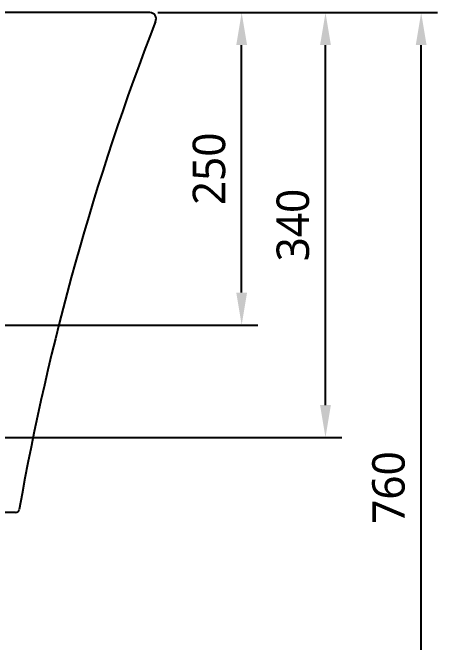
# Model space of a CAD drawing. Extents: x 7158 to 13068, y -4678 to -2578.
# Drawn here: x 8419 to 8759, y -4256 to -3753 of the extents above; entities that cross this region are included whole.
import ezdxf

# ---------------------------------------------------------------- set-up
doc = ezdxf.new("R2010")
doc.units = 0
doc.header["$LTSCALE"] = 20
doc.header["$MEASUREMENT"] = 0
doc.layers.get('DEFPOINTS').update_dxf_attribs({"linetype": 'CONTINUOUS'})
doc.layers.add('1', color=1, linetype='CONTINUOUS')
doc.layers.add('3', color=3, linetype='CONTINUOUS')
doc.styles.get("Standard").update_dxf_attribs({"font": 'NanumGothic.ttf'})
doc.dimstyles.get("Standard").update_dxf_attribs({"dimtxt": 2.5, "dimasz": 2, "dimexe": 2, "dimexo": 1, "dimgap": 1.5, "dimtad": 1, "dimdec": 0, "dimlfac": 10, "dimrnd": 0.5, "dimzin": 0, "dimdsep": 46, "dimtxsty": 'Standard', "dimcen": 0, "dimclrt": 2, "dimadec": 0, "dimazin": 0, "dimtfac": 1, "dimtdec": 0, "dimtmove": 0, "dimatfit": 3, "dimfxl": 1, "dimtolj": 1, "dimtzin": 0, "dimarcsym": 0})

# ---------------------------------------------------------------- blocks, each defined once
blk = doc.blocks.new('*D51')
at = {"layer": '1', "color": 3, "lineweight": -2, "transparency": 16777216}
for p, q in [((8535.29, -3752.52), (8758.91, -3752.52)), ((8745.91, -4486.52), (8745.91, -3778.52)), ((8585.29, -4512.52), (8758.91, -4512.52))]:
    blk.add_line(p, q, dxfattribs=at)
at = {"layer": '1', "color": 3, "transparency": 16777216}
for points in [[(8741.57, -3778.52), (8750.24, -3778.52), (8745.91, -3752.52)], [(8741.57, -4486.52), (8750.24, -4486.52), (8745.91, -4512.52)]]:
    blk.add_solid(points, dxfattribs=at)
at = {"layer": 'DEFPOINTS', "color": 0, "transparency": 16777216}
for p in [(8528.79, -3752.52), (8745.91, -3752.52), (8578.79, -4512.52)]:
    blk.add_point(p, dxfattribs=at)
at = {"layer": '1', "color": 2, "transparency": 16777216, "insert": (8719.91, -4132.52), "char_height": 26, "attachment_point": 5, "rotation": 90}
blk.add_mtext('\\A1;760', dxfattribs=at)
blk = doc.blocks.new('*D52')
at = {"layer": '1', "color": 3, "lineweight": -2, "transparency": 16777216}
for p, q in [((8535.29, -3752.52), (8615.25, -3752.52)), ((8602.25, -3976.52), (8602.25, -3778.52)), ((8411.29, -4002.52), (8615.25, -4002.52))]:
    blk.add_line(p, q, dxfattribs=at)
at = {"layer": '1', "color": 3, "transparency": 16777216}
for points in [[(8597.92, -3778.52), (8606.58, -3778.52), (8602.25, -3752.52)], [(8597.92, -3976.52), (8606.58, -3976.52), (8602.25, -4002.52)]]:
    blk.add_solid(points, dxfattribs=at)
at = {"layer": 'DEFPOINTS', "color": 0, "transparency": 16777216}
for p in [(8528.79, -3752.52), (8602.25, -3752.52), (8404.79, -4002.52)]:
    blk.add_point(p, dxfattribs=at)
at = {"layer": '1', "color": 2, "transparency": 16777216, "insert": (8576.25, -3877.52), "char_height": 26, "attachment_point": 5, "rotation": 90}
blk.add_mtext('\\A1;250', dxfattribs=at)
blk = doc.blocks.new('*D53')
at = {"layer": '1', "color": 3, "lineweight": -2, "transparency": 16777216}
for p, q in [((8535.29, -3752.52), (8682.34, -3752.52)), ((8669.34, -4066.52), (8669.34, -3778.52)), ((8317.79, -4092.52), (8682.34, -4092.52))]:
    blk.add_line(p, q, dxfattribs=at)
at = {"layer": '1', "color": 3, "transparency": 16777216}
for points in [[(8665, -3778.52), (8673.67, -3778.52), (8669.34, -3752.52)], [(8665, -4066.52), (8673.67, -4066.52), (8669.34, -4092.52)]]:
    blk.add_solid(points, dxfattribs=at)
at = {"layer": 'DEFPOINTS', "color": 0, "transparency": 16777216}
for p in [(8528.79, -3752.52), (8669.34, -3752.52), (8311.29, -4092.52)]:
    blk.add_point(p, dxfattribs=at)
at = {"layer": '1', "color": 2, "transparency": 16777216, "insert": (8643.34, -3922.52), "char_height": 26, "attachment_point": 5, "rotation": 90}
blk.add_mtext('\\A1;340', dxfattribs=at)

msp = doc.modelspace()

# ---------------------------------------------------------------- linework, layer by layer
at = {"layer": '3', "color": 7}
for p, q in [((8528.79, -3752.52), (8278.79, -3752.52)), ((8421.35, -4152.52), (8278.79, -4152.52))]:
    msp.add_line(p, q, dxfattribs=at)
for centre, radius, start, end in [((8528.79, -3757.52), 5, 333.7611, 90), ((10482.62, -4514.34), 2090.31, 158.83796, 169.96562), ((8421.35, -4149.52), 3, 270, 348.2241)]:
    msp.add_arc(centre, radius, start, end, dxfattribs=at)

# ---------------------------------------------------------------- dimensions: what is measured, and where the dimension line sits
at = {"layer": '1'}
for base, p1, picture, middle in [((8669.34, -3752.52), (8311.29, -4092.52), '*D53', (8643.34, -3922.52)), ((8745.91, -3752.52), (8578.79, -4512.52), '*D51', (8719.91, -4132.52))]:
    dim = msp.add_linear_dim(base=base, p1=p1, p2=(8528.79, -3752.52), angle=90, dimstyle='Standard', override={"dimscale": 1.3, "dimtxt": 20, "dimasz": 20, "dimexe": 10, "dimexo": 5, "dimgap": 10, "dimlfac": 1, "dimzin": 8, "dimclrd": 3, "dimclre": 3, "dimfxl": 1.25, "dimarcsym": 1}, dxfattribs=at)
    dim.commit()
    dim.dimension.update_dxf_attribs({"geometry": picture, "text_midpoint": middle})
dim = msp.add_linear_dim(base=(8602.25, -3752.52), p1=(8404.79, -4002.52), p2=(8528.79, -3752.52), angle=90, text='250', dimstyle='Standard', override={"dimscale": 1.3, "dimtxt": 20, "dimasz": 20, "dimexe": 10, "dimexo": 5, "dimgap": 10, "dimlfac": 1, "dimzin": 8, "dimclrd": 3, "dimclre": 3, "dimfxl": 1.25, "dimarcsym": 1}, dxfattribs=at)
dim.commit()
dim.dimension.update_dxf_attribs({"geometry": '*D52', "text_midpoint": (8576.25, -3877.52)})

doc.saveas('drawing.dxf')
